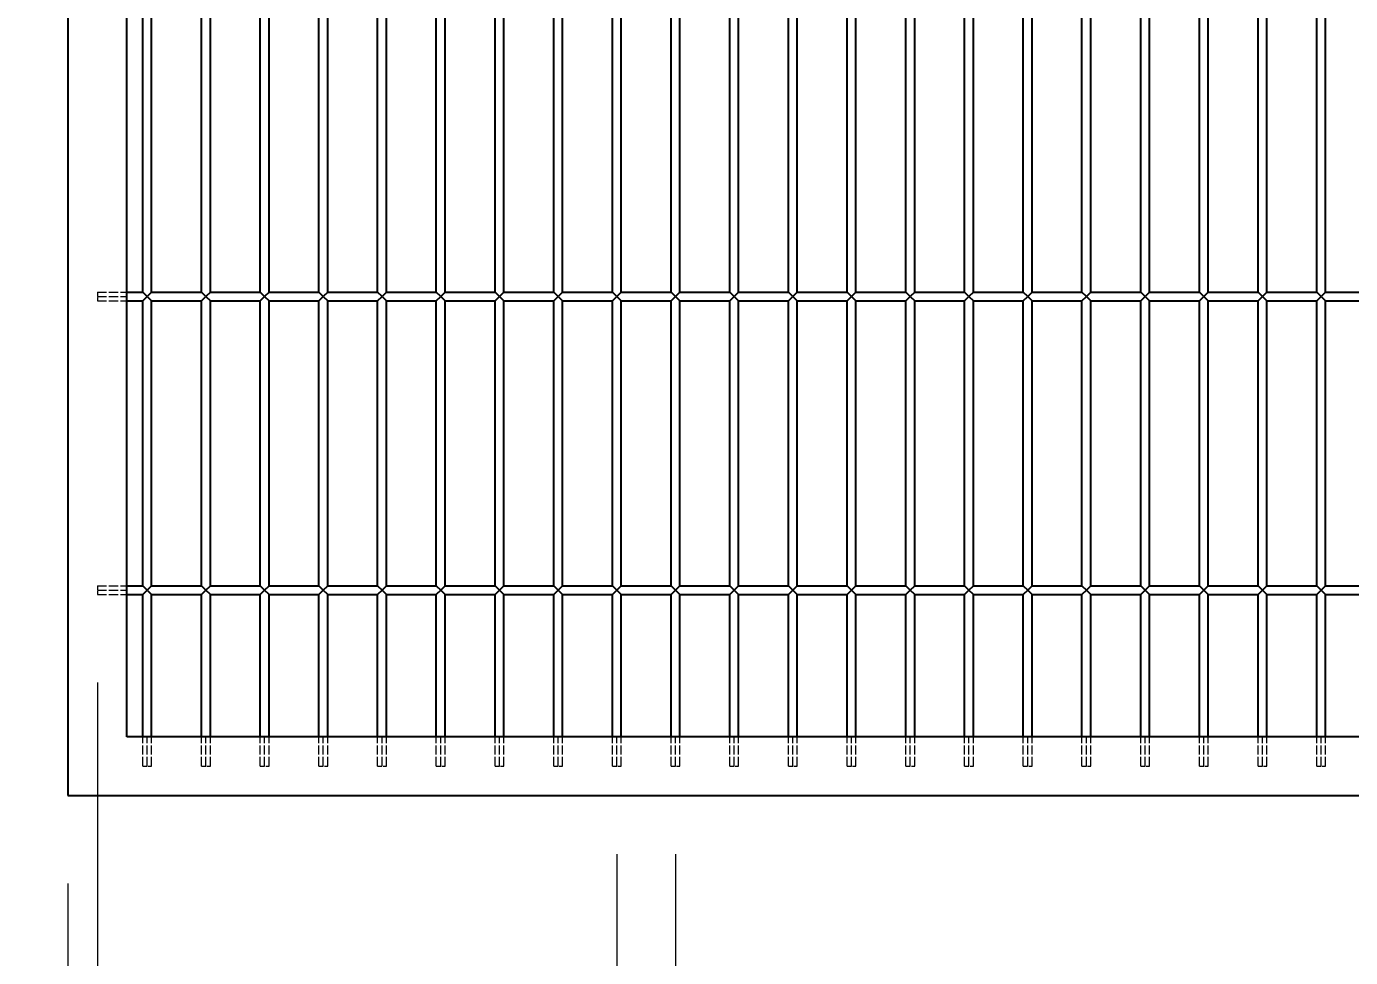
# Model space of a CAD drawing. Header units: millimetres. Extents: x 120 to 9117, y 110 to 4090.
# Drawn here: x 1981.1 to 2432.3, y 1461.8 to 1779 of the extents above; entities that cross this region are included whole.
import ezdxf

# ---------------------------------------------------------------- set-up
doc = ezdxf.new("R2010")
doc.units = ezdxf.units.MM
doc.header["$LTSCALE"] = 20
doc.linetypes.add('DASHED', pattern=[0.2067, 0.1654, -0.0413])
doc.layers.add('可见 (ISO)', color=7, linetype='Continuous', lineweight=25)
doc.layers.add('尺寸 (ISO)', color=7, linetype='Continuous', lineweight=18, true_color=0x008000)
doc.layers.add('隐藏 (ISO)', color=5, linetype='DASHED', lineweight=18, true_color=0x0000ff)
doc.styles.add('最新国标', font='simfang.ttf')
doc.dimstyles.new('默认 (GB)', dxfattribs={"dimscale": 20, "dimtxt": 2.8, "dimasz": 2.5, "dimexe": 2, "dimexo": 1.5, "dimgap": 0.5, "dimtad": 1, "dimtoh": 1, "dimdsep": 46, "dimtxsty": '最新国标', "dimcen": 0.09, "dimdle": 10, "dimclrd": 256, "dimclre": 256, "dimclrt": 256, "dimaunit": 1, "dimadec": 3, "dimazin": 2, "dimtfac": 0.535714, "dimtdec": 3, "dimtmove": 0, "dimatfit": 3, "dimfxl": 0, "dimtolj": 1, "dimlwd": -1, "dimlwe": -1, "dimarcsym": 0})

# ---------------------------------------------------------------- blocks, each defined once
blk = doc.blocks.new('*D6')
at = {"layer": 'Defpoints', "color": 0, "transparency": 16777216}
for p in [(1995.28, 3517.01), (1655.19, 1517.01), (1995.28, 1517.01)]:
    blk.add_point(p, dxfattribs=at)
at = {"layer": '尺寸 (ISO)', "color": 116, "true_color": 0x00803f, "transparency": 16777216}
for p, q in [((1965.28, 3517.01), (1615.19, 3517.01)), ((1655.19, 3467.01), (1655.19, 1567.01)), ((1965.28, 1517.01), (1615.19, 1517.01))]:
    blk.add_line(p, q, dxfattribs=at)
for points in [[(1646.85, 3467.01), (1663.52, 3467.01), (1655.19, 3517.01)], [(1646.85, 1567.01), (1663.52, 1567.01), (1655.19, 1517.01)]]:
    blk.add_solid(points, dxfattribs=at)
at = {"layer": '尺寸 (ISO)', "transparency": 16777216, "insert": (1616.87, 2517.01), "char_height": 56, "attachment_point": 5, "rotation": 90, "style": '最新国标'}
blk.add_mtext('\\A1;2000', dxfattribs=at)
blk = doc.blocks.new('*D8')
at = {"layer": 'Defpoints', "color": 0, "transparency": 16777216}
for p in [(2182.28, 1527.01), (2202.28, 1527.01), (2202.28, 1373.84)]:
    blk.add_point(p, dxfattribs=at)
at = {"layer": '尺寸 (ISO)', "color": 116, "true_color": 0x00803f, "transparency": 16777216}
for p, q in [((2182.28, 1497.01), (2182.28, 1333.84)), ((2202.28, 1497.01), (2202.28, 1333.84)), ((2132.28, 1373.84), (2082.28, 1373.84)), ((2182.28, 1373.84), (2202.28, 1373.84)), ((2252.28, 1373.84), (2395.88, 1373.84))]:
    blk.add_line(p, q, dxfattribs=at)
for points in [[(2132.28, 1382.17), (2132.28, 1365.51), (2182.28, 1373.84)], [(2252.28, 1382.17), (2252.28, 1365.51), (2202.28, 1373.84)]]:
    blk.add_solid(points, dxfattribs=at)
at = {"layer": '尺寸 (ISO)', "transparency": 16777216, "insert": (2349.08, 1412.16), "char_height": 56, "attachment_point": 5, "style": '最新国标'}
blk.add_mtext('\\A1;20', dxfattribs=at)
blk = doc.blocks.new('*D10')
at = {"layer": 'Defpoints', "color": 0, "transparency": 16777216}
for p in [(1815.28, 2507.01), (2015.28, 2507.01), (1995.28, 1517.01)]:
    blk.add_point(p, dxfattribs=at)
at = {"layer": '尺寸 (ISO)', "color": 116, "true_color": 0x00803f, "transparency": 16777216}
for p, q in [((1985.28, 2507.01), (1775.28, 2507.01)), ((1815.28, 1567.01), (1815.28, 2457.01)), ((1965.28, 1517.01), (1775.28, 1517.01))]:
    blk.add_line(p, q, dxfattribs=at)
for points in [[(1806.95, 2457.01), (1823.61, 2457.01), (1815.28, 2507.01)], [(1806.95, 1567.01), (1823.61, 1567.01), (1815.28, 1517.01)]]:
    blk.add_solid(points, dxfattribs=at)
at = {"layer": '尺寸 (ISO)', "transparency": 16777216, "insert": (1776.96, 2012.01), "char_height": 56, "attachment_point": 5, "rotation": 90, "style": '最新国标'}
blk.add_mtext('\\A1;990', dxfattribs=at)
blk = doc.blocks.new('_DotSmall')
at = {"color": 0, "linetype": 'ByBlock', "const_width": 0.5}
blk.add_lwpolyline([(-0.0625, 0, 1), (0.0625, 0, 1)], format="xyb", close=True, dxfattribs=at)
blk = doc.blocks.new('*D20')
at = {"layer": 'Defpoints', "color": 0, "transparency": 16777216}
for p in [(2005.28, 1585.51), (1995.28, 1517.01), (2005.28, 1208.28)]:
    blk.add_point(p, dxfattribs=at)
at = {"layer": '尺寸 (ISO)', "color": 116, "true_color": 0x00803f, "transparency": 16777216}
for p, q in [((2005.28, 1555.51), (2005.28, 1168.28)), ((1995.28, 1487.01), (1995.28, 1168.28)), ((1945.28, 1208.28), (1806.8, 1208.28)), ((2005.28, 1208.28), (1995.28, 1208.28)), ((2005.28, 1208.28), (2105.28, 1208.28))]:
    blk.add_line(p, q, dxfattribs=at)
blk.add_solid([(1945.28, 1216.61), (1945.28, 1199.94), (1995.28, 1208.28)], dxfattribs=at)
at = {"layer": '尺寸 (ISO)', "color": 116, "true_color": 0x00803f, "transparency": 16777216, "xscale": 50, "yscale": 50, "zscale": 50, "rotation": 180}
blk.add_blockref('_DotSmall', (2005.28, 1208.28), dxfattribs=at)
at = {"layer": '尺寸 (ISO)', "transparency": 16777216, "insert": (1851.04, 1246.6), "char_height": 56, "attachment_point": 5, "style": '最新国标'}
blk.add_mtext('\\A1;10', dxfattribs=at)
blk = doc.blocks.new('*D21')
at = {"layer": 'Defpoints', "color": 0, "transparency": 16777216}
for p in [(2005.28, 1585.51), (2835.28, 1585.51), (2835.28, 1208.28)]:
    blk.add_point(p, dxfattribs=at)
at = {"layer": '尺寸 (ISO)', "color": 116, "true_color": 0x00803f, "transparency": 16777216}
for p, q in [((2005.28, 1555.51), (2005.28, 1168.28)), ((2835.28, 1555.51), (2835.28, 1168.28)), ((2005.28, 1208.28), (2785.28, 1208.28))]:
    blk.add_line(p, q, dxfattribs=at)
blk.add_solid([(2785.28, 1216.61), (2785.28, 1199.94), (2835.28, 1208.28)], dxfattribs=at)
at = {"layer": '尺寸 (ISO)', "color": 116, "true_color": 0x00803f, "transparency": 16777216, "xscale": 50, "yscale": 50, "zscale": 50, "rotation": 180}
blk.add_blockref('_DotSmall', (2005.28, 1208.28), dxfattribs=at)
at = {"layer": '尺寸 (ISO)', "transparency": 16777216, "insert": (2307.78, 1246.6), "char_height": 56, "attachment_point": 5, "style": '最新国标'}
blk.add_mtext('\\A1;830', dxfattribs=at)

msp = doc.modelspace()

# ---------------------------------------------------------------- linework, layer by layer
at = {"layer": '可见 (ISO)'}
for p, q in [((1995.28, 3517.011), (1995.28, 1517.011)), ((2015.28, 1537.011), (2015.28, 2507.011)), ((2020.78, 1688.511), (2020.78, 1785.511)), ((2023.78, 1688.511), (2023.78, 1785.511)), ((2040.78, 1688.511), (2040.78, 1785.511)), ((2043.78, 1688.511), (2043.78, 1785.511)), ((2060.78, 1688.511), (2060.78, 1785.511)), ((2063.78, 1688.511), (2063.78, 1785.511)), ((2080.78, 1688.511), (2080.78, 1785.511)), ((2083.78, 1688.511), (2083.78, 1785.511)), ((2100.78, 1688.511), (2100.78, 1785.511)), ((2103.78, 1688.511), (2103.78, 1785.511)), ((2120.78, 1688.511), (2120.78, 1785.511)), ((2123.78, 1688.511), (2123.78, 1785.511)), ((2140.78, 1688.511), (2140.78, 1785.511)), ((2143.78, 1688.511), (2143.78, 1785.511)), ((2160.78, 1688.511), (2160.78, 1785.511)), ((2163.78, 1688.511), (2163.78, 1785.511)), ((2180.78, 1688.511), (2180.78, 1785.511)), ((2183.78, 1688.511), (2183.78, 1785.511)), ((2200.78, 1688.511), (2200.78, 1785.511)), ((2203.78, 1688.511), (2203.78, 1785.511)), ((2220.78, 1688.511), (2220.78, 1785.511)), ((2223.78, 1688.511), (2223.78, 1785.511)), ((2240.78, 1688.511), (2240.78, 1785.511)), ((2243.78, 1688.511), (2243.78, 1785.511)), ((2260.78, 1688.511), (2260.78, 1785.511)), ((2263.78, 1688.511), (2263.78, 1785.511)), ((2280.78, 1688.511), (2280.78, 1785.511)), ((2283.78, 1688.511), (2283.78, 1785.511)), ((2300.78, 1688.511), (2300.78, 1785.511)), ((2303.78, 1688.511), (2303.78, 1785.511)), ((2320.78, 1688.511), (2320.78, 1785.511)), ((2323.78, 1688.511), (2323.78, 1785.511)), ((2340.78, 1688.511), (2340.78, 1785.511)), ((2343.78, 1688.511), (2343.78, 1785.511)), ((2360.78, 1688.511), (2360.78, 1785.511)), ((2363.78, 1688.511), (2363.78, 1785.511)), ((2380.78, 1688.511), (2380.78, 1785.511)), ((2383.78, 1688.511), (2383.78, 1785.511)), ((2400.78, 1688.511), (2400.78, 1785.511)), ((2403.78, 1688.511), (2403.78, 1785.511)), ((2420.78, 1688.511), (2420.78, 1785.511)), ((2423.78, 1688.511), (2423.78, 1785.511)), ((2015.28, 1688.511), (2020.78, 1688.511)), ((2022.28, 1687.011), (2020.78, 1688.511)), ((2023.78, 1688.511), (2022.28, 1687.011)), ((2023.78, 1688.511), (2040.78, 1688.511)), ((2042.28, 1687.011), (2040.78, 1688.511)), ((2043.78, 1688.511), (2042.28, 1687.011)), ((2043.78, 1688.511), (2060.78, 1688.511)), ((2062.28, 1687.011), (2060.78, 1688.511)), ((2063.78, 1688.511), (2062.28, 1687.011)), ((2063.78, 1688.511), (2080.78, 1688.511)), ((2082.28, 1687.011), (2080.78, 1688.511)), ((2083.78, 1688.511), (2082.28, 1687.011)), ((2083.78, 1688.511), (2100.78, 1688.511)), ((2102.28, 1687.011), (2100.78, 1688.511)), ((2103.78, 1688.511), (2102.28, 1687.011)), ((2103.78, 1688.511), (2120.78, 1688.511)), ((2122.28, 1687.011), (2120.78, 1688.511)), ((2123.78, 1688.511), (2122.28, 1687.011)), ((2123.78, 1688.511), (2140.78, 1688.511)), ((2142.28, 1687.011), (2140.78, 1688.511)), ((2143.78, 1688.511), (2142.28, 1687.011)), ((2143.78, 1688.511), (2160.78, 1688.511)), ((2162.28, 1687.011), (2160.78, 1688.511)), ((2163.78, 1688.511), (2162.28, 1687.011)), ((2163.78, 1688.511), (2180.78, 1688.511)), ((2182.28, 1687.011), (2180.78, 1688.511)), ((2183.78, 1688.511), (2182.28, 1687.011)), ((2183.78, 1688.511), (2200.78, 1688.511)), ((2202.28, 1687.011), (2200.78, 1688.511)), ((2203.78, 1688.511), (2202.28, 1687.011)), ((2203.78, 1688.511), (2220.78, 1688.511)), ((2222.28, 1687.011), (2220.78, 1688.511)), ((2223.78, 1688.511), (2222.28, 1687.011)), ((2223.78, 1688.511), (2240.78, 1688.511)), ((2242.28, 1687.011), (2240.78, 1688.511)), ((2243.78, 1688.511), (2242.28, 1687.011)), ((2243.78, 1688.511), (2260.78, 1688.511)), ((2262.28, 1687.011), (2260.78, 1688.511)), ((2263.78, 1688.511), (2262.28, 1687.011)), ((2263.78, 1688.511), (2280.78, 1688.511)), ((2282.28, 1687.011), (2280.78, 1688.511)), ((2283.78, 1688.511), (2282.28, 1687.011)), ((2283.78, 1688.511), (2300.78, 1688.511)), ((2302.28, 1687.011), (2300.78, 1688.511)), ((2303.78, 1688.511), (2302.28, 1687.011)), ((2303.78, 1688.511), (2320.78, 1688.511)), ((2322.28, 1687.011), (2320.78, 1688.511)), ((2323.78, 1688.511), (2322.28, 1687.011)), ((2323.78, 1688.511), (2340.78, 1688.511)), ((2342.28, 1687.011), (2340.78, 1688.511)), ((2343.78, 1688.511), (2342.28, 1687.011)), ((2343.78, 1688.511), (2360.78, 1688.511)), ((2362.28, 1687.011), (2360.78, 1688.511)), ((2363.78, 1688.511), (2362.28, 1687.011)), ((2363.78, 1688.511), (2380.78, 1688.511)), ((2382.28, 1687.011), (2380.78, 1688.511)), ((2383.78, 1688.511), (2382.28, 1687.011)), ((2383.78, 1688.511), (2400.78, 1688.511)), ((2402.28, 1687.011), (2400.78, 1688.511)), ((2403.78, 1688.511), (2402.28, 1687.011)), ((2403.78, 1688.511), (2420.78, 1688.511)), ((2422.28, 1687.011), (2420.78, 1688.511)), ((2423.78, 1688.511), (2422.28, 1687.011)), ((2423.78, 1688.511), (2440.78, 1688.511)), ((2015.28, 1685.511), (2020.78, 1685.511)), ((2020.78, 1685.511), (2022.28, 1687.011)), ((2020.78, 1588.511), (2020.78, 1685.511)), ((2022.28, 1687.011), (2023.78, 1685.511)), ((2023.78, 1685.511), (2040.78, 1685.511)), ((2023.78, 1588.511), (2023.78, 1685.511)), ((2040.78, 1685.511), (2042.28, 1687.011)), ((2040.78, 1588.511), (2040.78, 1685.511)), ((2042.28, 1687.011), (2043.78, 1685.511)), ((2043.78, 1685.511), (2060.78, 1685.511)), ((2043.78, 1588.511), (2043.78, 1685.511)), ((2060.78, 1685.511), (2062.28, 1687.011)), ((2060.78, 1588.511), (2060.78, 1685.511)), ((2062.28, 1687.011), (2063.78, 1685.511)), ((2063.78, 1685.511), (2080.78, 1685.511)), ((2063.78, 1588.511), (2063.78, 1685.511)), ((2080.78, 1685.511), (2082.28, 1687.011)), ((2080.78, 1588.511), (2080.78, 1685.511)), ((2082.28, 1687.011), (2083.78, 1685.511)), ((2083.78, 1685.511), (2100.78, 1685.511)), ((2083.78, 1588.511), (2083.78, 1685.511)), ((2100.78, 1685.511), (2102.28, 1687.011)), ((2100.78, 1588.511), (2100.78, 1685.511)), ((2102.28, 1687.011), (2103.78, 1685.511)), ((2103.78, 1685.511), (2120.78, 1685.511)), ((2103.78, 1588.511), (2103.78, 1685.511)), ((2120.78, 1685.511), (2122.28, 1687.011)), ((2120.78, 1588.511), (2120.78, 1685.511)), ((2122.28, 1687.011), (2123.78, 1685.511)), ((2123.78, 1685.511), (2140.78, 1685.511)), ((2123.78, 1588.511), (2123.78, 1685.511)), ((2140.78, 1685.511), (2142.28, 1687.011)), ((2140.78, 1588.511), (2140.78, 1685.511)), ((2142.28, 1687.011), (2143.78, 1685.511)), ((2143.78, 1685.511), (2160.78, 1685.511)), ((2143.78, 1588.511), (2143.78, 1685.511)), ((2160.78, 1685.511), (2162.28, 1687.011)), ((2160.78, 1588.511), (2160.78, 1685.511)), ((2162.28, 1687.011), (2163.78, 1685.511)), ((2163.78, 1685.511), (2180.78, 1685.511)), ((2163.78, 1588.511), (2163.78, 1685.511)), ((2180.78, 1685.511), (2182.28, 1687.011)), ((2180.78, 1588.511), (2180.78, 1685.511)), ((2182.28, 1687.011), (2183.78, 1685.511)), ((2183.78, 1685.511), (2200.78, 1685.511)), ((2183.78, 1588.511), (2183.78, 1685.511)), ((2200.78, 1685.511), (2202.28, 1687.011)), ((2200.78, 1588.511), (2200.78, 1685.511)), ((2202.28, 1687.011), (2203.78, 1685.511)), ((2203.78, 1685.511), (2220.78, 1685.511)), ((2203.78, 1588.511), (2203.78, 1685.511)), ((2220.78, 1685.511), (2222.28, 1687.011)), ((2220.78, 1588.511), (2220.78, 1685.511)), ((2222.28, 1687.011), (2223.78, 1685.511)), ((2223.78, 1685.511), (2240.78, 1685.511)), ((2223.78, 1588.511), (2223.78, 1685.511)), ((2240.78, 1685.511), (2242.28, 1687.011)), ((2240.78, 1588.511), (2240.78, 1685.511)), ((2242.28, 1687.011), (2243.78, 1685.511)), ((2243.78, 1685.511), (2260.78, 1685.511)), ((2243.78, 1588.511), (2243.78, 1685.511)), ((2260.78, 1685.511), (2262.28, 1687.011)), ((2260.78, 1588.511), (2260.78, 1685.511)), ((2262.28, 1687.011), (2263.78, 1685.511)), ((2263.78, 1685.511), (2280.78, 1685.511)), ((2263.78, 1588.511), (2263.78, 1685.511)), ((2280.78, 1685.511), (2282.28, 1687.011)), ((2280.78, 1588.511), (2280.78, 1685.511)), ((2282.28, 1687.011), (2283.78, 1685.511)), ((2283.78, 1685.511), (2300.78, 1685.511)), ((2283.78, 1588.511), (2283.78, 1685.511)), ((2300.78, 1685.511), (2302.28, 1687.011)), ((2300.78, 1588.511), (2300.78, 1685.511)), ((2302.28, 1687.011), (2303.78, 1685.511)), ((2303.78, 1685.511), (2320.78, 1685.511)), ((2303.78, 1588.511), (2303.78, 1685.511)), ((2320.78, 1685.511), (2322.28, 1687.011)), ((2320.78, 1588.511), (2320.78, 1685.511)), ((2322.28, 1687.011), (2323.78, 1685.511)), ((2323.78, 1685.511), (2340.78, 1685.511)), ((2323.78, 1588.511), (2323.78, 1685.511)), ((2340.78, 1685.511), (2342.28, 1687.011)), ((2340.78, 1588.511), (2340.78, 1685.511)), ((2342.28, 1687.011), (2343.78, 1685.511)), ((2343.78, 1685.511), (2360.78, 1685.511)), ((2343.78, 1588.511), (2343.78, 1685.511)), ((2360.78, 1685.511), (2362.28, 1687.011)), ((2360.78, 1588.511), (2360.78, 1685.511)), ((2362.28, 1687.011), (2363.78, 1685.511)), ((2363.78, 1685.511), (2380.78, 1685.511)), ((2363.78, 1588.511), (2363.78, 1685.511)), ((2380.78, 1685.511), (2382.28, 1687.011)), ((2380.78, 1588.511), (2380.78, 1685.511)), ((2382.28, 1687.011), (2383.78, 1685.511)), ((2383.78, 1685.511), (2400.78, 1685.511)), ((2383.78, 1588.511), (2383.78, 1685.511)), ((2400.78, 1685.511), (2402.28, 1687.011)), ((2400.78, 1588.511), (2400.78, 1685.511)), ((2402.28, 1687.011), (2403.78, 1685.511)), ((2403.78, 1685.511), (2420.78, 1685.511)), ((2403.78, 1588.511), (2403.78, 1685.511)), ((2420.78, 1685.511), (2422.28, 1687.011)), ((2420.78, 1588.511), (2420.78, 1685.511)), ((2422.28, 1687.011), (2423.78, 1685.511)), ((2423.78, 1685.511), (2440.78, 1685.511)), ((2423.78, 1588.511), (2423.78, 1685.511)), ((2015.28, 1588.511), (2020.78, 1588.511)), ((2022.28, 1587.011), (2020.78, 1588.511)), ((2023.78, 1588.511), (2022.28, 1587.011)), ((2023.78, 1588.511), (2040.78, 1588.511)), ((2040.78, 1588.511), (2042.28, 1587.011)), ((2042.28, 1587.011), (2043.78, 1588.511)), ((2043.78, 1588.511), (2060.78, 1588.511)), ((2060.78, 1588.511), (2062.28, 1587.011)), ((2062.28, 1587.011), (2063.78, 1588.511)), ((2063.78, 1588.511), (2080.78, 1588.511)), ((2080.78, 1588.511), (2082.28, 1587.011)), ((2082.28, 1587.011), (2083.78, 1588.511)), ((2083.78, 1588.511), (2100.78, 1588.511)), ((2100.78, 1588.511), (2102.28, 1587.011)), ((2102.28, 1587.011), (2103.78, 1588.511)), ((2103.78, 1588.511), (2120.78, 1588.511)), ((2120.78, 1588.511), (2122.28, 1587.011)), ((2122.28, 1587.011), (2123.78, 1588.511)), ((2123.78, 1588.511), (2140.78, 1588.511)), ((2140.78, 1588.511), (2142.28, 1587.011)), ((2142.28, 1587.011), (2143.78, 1588.511)), ((2143.78, 1588.511), (2160.78, 1588.511)), ((2160.78, 1588.511), (2162.28, 1587.011)), ((2162.28, 1587.011), (2163.78, 1588.511)), ((2163.78, 1588.511), (2180.78, 1588.511)), ((2180.78, 1588.511), (2182.28, 1587.011)), ((2182.28, 1587.011), (2183.78, 1588.511)), ((2183.78, 1588.511), (2200.78, 1588.511)), ((2200.78, 1588.511), (2202.28, 1587.011)), ((2202.28, 1587.011), (2203.78, 1588.511)), ((2203.78, 1588.511), (2220.78, 1588.511)), ((2220.78, 1588.511), (2222.28, 1587.011)), ((2222.28, 1587.011), (2223.78, 1588.511)), ((2223.78, 1588.511), (2240.78, 1588.511)), ((2240.78, 1588.511), (2242.28, 1587.011)), ((2242.28, 1587.011), (2243.78, 1588.511)), ((2243.78, 1588.511), (2260.78, 1588.511)), ((2260.78, 1588.511), (2262.28, 1587.011)), ((2262.28, 1587.011), (2263.78, 1588.511)), ((2263.78, 1588.511), (2280.78, 1588.511)), ((2280.78, 1588.511), (2282.28, 1587.011)), ((2282.28, 1587.011), (2283.78, 1588.511)), ((2283.78, 1588.511), (2300.78, 1588.511)), ((2300.78, 1588.511), (2302.28, 1587.011)), ((2302.28, 1587.011), (2303.78, 1588.511)), ((2303.78, 1588.511), (2320.78, 1588.511)), ((2320.78, 1588.511), (2322.28, 1587.011)), ((2322.28, 1587.011), (2323.78, 1588.511)), ((2323.78, 1588.511), (2340.78, 1588.511)), ((2340.78, 1588.511), (2342.28, 1587.011)), ((2342.28, 1587.011), (2343.78, 1588.511)), ((2343.78, 1588.511), (2360.78, 1588.511)), ((2360.78, 1588.511), (2362.28, 1587.011)), ((2362.28, 1587.011), (2363.78, 1588.511)), ((2363.78, 1588.511), (2380.78, 1588.511)), ((2380.78, 1588.511), (2382.28, 1587.011)), ((2382.28, 1587.011), (2383.78, 1588.511)), ((2383.78, 1588.511), (2400.78, 1588.511)), ((2400.78, 1588.511), (2402.28, 1587.011)), ((2402.28, 1587.011), (2403.78, 1588.511)), ((2403.78, 1588.511), (2420.78, 1588.511)), ((2420.78, 1588.511), (2422.28, 1587.011)), ((2422.28, 1587.011), (2423.78, 1588.511)), ((2423.78, 1588.511), (2440.78, 1588.511)), ((2015.28, 1585.511), (2020.78, 1585.511)), ((2020.78, 1585.511), (2022.28, 1587.011)), ((2020.78, 1537.011), (2020.78, 1585.511)), ((2022.28, 1587.011), (2023.78, 1585.511)), ((2023.78, 1585.511), (2040.78, 1585.511)), ((2023.78, 1537.011), (2023.78, 1585.511)), ((2042.28, 1587.011), (2040.78, 1585.511)), ((2040.78, 1537.011), (2040.78, 1585.511)), ((2043.78, 1585.511), (2042.28, 1587.011)), ((2043.78, 1537.011), (2043.78, 1585.511)), ((2043.78, 1585.511), (2060.78, 1585.511)), ((2062.28, 1587.011), (2060.78, 1585.511)), ((2060.78, 1537.011), (2060.78, 1585.511)), ((2063.78, 1585.511), (2062.28, 1587.011)), ((2063.78, 1537.011), (2063.78, 1585.511)), ((2063.78, 1585.511), (2080.78, 1585.511)), ((2082.28, 1587.011), (2080.78, 1585.511)), ((2080.78, 1537.011), (2080.78, 1585.511)), ((2083.78, 1585.511), (2082.28, 1587.011)), ((2083.78, 1537.011), (2083.78, 1585.511)), ((2083.78, 1585.511), (2100.78, 1585.511)), ((2102.28, 1587.011), (2100.78, 1585.511)), ((2100.78, 1537.011), (2100.78, 1585.511)), ((2103.78, 1585.511), (2102.28, 1587.011)), ((2103.78, 1537.011), (2103.78, 1585.511)), ((2103.78, 1585.511), (2120.78, 1585.511)), ((2122.28, 1587.011), (2120.78, 1585.511)), ((2120.78, 1537.011), (2120.78, 1585.511)), ((2123.78, 1585.511), (2122.28, 1587.011)), ((2123.78, 1537.011), (2123.78, 1585.511)), ((2123.78, 1585.511), (2140.78, 1585.511)), ((2142.28, 1587.011), (2140.78, 1585.511)), ((2140.78, 1537.011), (2140.78, 1585.511)), ((2143.78, 1585.511), (2142.28, 1587.011)), ((2143.78, 1537.011), (2143.78, 1585.511)), ((2143.78, 1585.511), (2160.78, 1585.511)), ((2162.28, 1587.011), (2160.78, 1585.511)), ((2160.78, 1537.011), (2160.78, 1585.511)), ((2163.78, 1585.511), (2162.28, 1587.011)), ((2163.78, 1537.011), (2163.78, 1585.511)), ((2163.78, 1585.511), (2180.78, 1585.511)), ((2182.28, 1587.011), (2180.78, 1585.511)), ((2180.78, 1537.011), (2180.78, 1585.511)), ((2183.78, 1585.511), (2182.28, 1587.011)), ((2183.78, 1537.011), (2183.78, 1585.511)), ((2183.78, 1585.511), (2200.78, 1585.511)), ((2202.28, 1587.011), (2200.78, 1585.511)), ((2200.78, 1537.011), (2200.78, 1585.511)), ((2203.78, 1585.511), (2202.28, 1587.011)), ((2203.78, 1537.011), (2203.78, 1585.511)), ((2203.78, 1585.511), (2220.78, 1585.511)), ((2222.28, 1587.011), (2220.78, 1585.511)), ((2220.78, 1537.011), (2220.78, 1585.511)), ((2223.78, 1585.511), (2222.28, 1587.011)), ((2223.78, 1537.011), (2223.78, 1585.511)), ((2223.78, 1585.511), (2240.78, 1585.511)), ((2242.28, 1587.011), (2240.78, 1585.511)), ((2240.78, 1537.011), (2240.78, 1585.511)), ((2243.78, 1585.511), (2242.28, 1587.011)), ((2243.78, 1537.011), (2243.78, 1585.511)), ((2243.78, 1585.511), (2260.78, 1585.511)), ((2262.28, 1587.011), (2260.78, 1585.511)), ((2260.78, 1537.011), (2260.78, 1585.511)), ((2263.78, 1585.511), (2262.28, 1587.011)), ((2263.78, 1537.011), (2263.78, 1585.511)), ((2263.78, 1585.511), (2280.78, 1585.511)), ((2282.28, 1587.011), (2280.78, 1585.511)), ((2280.78, 1537.011), (2280.78, 1585.511)), ((2283.78, 1585.511), (2282.28, 1587.011)), ((2283.78, 1537.011), (2283.78, 1585.511)), ((2283.78, 1585.511), (2300.78, 1585.511)), ((2302.28, 1587.011), (2300.78, 1585.511)), ((2300.78, 1537.011), (2300.78, 1585.511)), ((2303.78, 1585.511), (2302.28, 1587.011)), ((2303.78, 1537.011), (2303.78, 1585.511)), ((2303.78, 1585.511), (2320.78, 1585.511)), ((2322.28, 1587.011), (2320.78, 1585.511)), ((2320.78, 1537.011), (2320.78, 1585.511)), ((2323.78, 1585.511), (2322.28, 1587.011)), ((2323.78, 1537.011), (2323.78, 1585.511)), ((2323.78, 1585.511), (2340.78, 1585.511)), ((2342.28, 1587.011), (2340.78, 1585.511)), ((2340.78, 1537.011), (2340.78, 1585.511)), ((2343.78, 1585.511), (2342.28, 1587.011)), ((2343.78, 1537.011), (2343.78, 1585.511)), ((2343.78, 1585.511), (2360.78, 1585.511)), ((2362.28, 1587.011), (2360.78, 1585.511)), ((2360.78, 1537.011), (2360.78, 1585.511)), ((2363.78, 1585.511), (2362.28, 1587.011)), ((2363.78, 1537.011), (2363.78, 1585.511)), ((2363.78, 1585.511), (2380.78, 1585.511)), ((2382.28, 1587.011), (2380.78, 1585.511)), ((2380.78, 1537.011), (2380.78, 1585.511)), ((2383.78, 1585.511), (2382.28, 1587.011)), ((2383.78, 1537.011), (2383.78, 1585.511)), ((2383.78, 1585.511), (2400.78, 1585.511)), ((2402.28, 1587.011), (2400.78, 1585.511)), ((2400.78, 1537.011), (2400.78, 1585.511)), ((2403.78, 1585.511), (2402.28, 1587.011)), ((2403.78, 1537.011), (2403.78, 1585.511)), ((2403.78, 1585.511), (2420.78, 1585.511)), ((2422.28, 1587.011), (2420.78, 1585.511)), ((2420.78, 1537.011), (2420.78, 1585.511)), ((2423.78, 1585.511), (2422.28, 1587.011)), ((2423.78, 1537.011), (2423.78, 1585.511)), ((2423.78, 1585.511), (2440.78, 1585.511)), ((2825.28, 1537.011), (2015.28, 1537.011)), ((1995.28, 1517.011), (2845.28, 1517.011))]:
    msp.add_line(p, q, dxfattribs=at)
at = {"layer": '隐藏 (ISO)', "ltscale": 0.448684}
for p, q in [((2005.28, 1688.511), (2005.28, 1685.511)), ((2005.28, 1588.511), (2005.28, 1585.511)), ((2020.78, 1527.011), (2023.78, 1527.011)), ((2040.78, 1527.011), (2043.78, 1527.011)), ((2060.78, 1527.011), (2063.78, 1527.011)), ((2080.78, 1527.011), (2083.78, 1527.011)), ((2100.78, 1527.011), (2103.78, 1527.011)), ((2120.78, 1527.011), (2123.78, 1527.011)), ((2140.78, 1527.011), (2143.78, 1527.011)), ((2160.78, 1527.011), (2163.78, 1527.011)), ((2180.78, 1527.011), (2183.78, 1527.011)), ((2200.78, 1527.011), (2203.78, 1527.011)), ((2220.78, 1527.011), (2223.78, 1527.011)), ((2240.78, 1527.011), (2243.78, 1527.011)), ((2260.78, 1527.011), (2263.78, 1527.011)), ((2280.78, 1527.011), (2283.78, 1527.011)), ((2300.78, 1527.011), (2303.78, 1527.011)), ((2320.78, 1527.011), (2323.78, 1527.011)), ((2340.78, 1527.011), (2343.78, 1527.011)), ((2360.78, 1527.011), (2363.78, 1527.011)), ((2380.78, 1527.011), (2383.78, 1527.011)), ((2400.78, 1527.011), (2403.78, 1527.011)), ((2420.78, 1527.011), (2423.78, 1527.011))]:
    msp.add_line(p, q, dxfattribs=at)
at = {"layer": '隐藏 (ISO)', "ltscale": 0.952248}
for p, q in [((2005.28, 1688.511), (2015.28, 1688.511)), ((2005.28, 1687.011), (2015.28, 1687.011)), ((2005.28, 1685.511), (2015.28, 1685.511)), ((2005.28, 1588.511), (2015.28, 1588.511)), ((2005.28, 1587.011), (2015.28, 1587.011)), ((2005.28, 1585.511), (2015.28, 1585.511)), ((2020.78, 1527.011), (2020.78, 1537.011)), ((2022.28, 1527.011), (2022.28, 1537.011)), ((2023.78, 1527.011), (2023.78, 1537.011)), ((2040.78, 1527.011), (2040.78, 1537.011)), ((2042.28, 1527.011), (2042.28, 1537.011)), ((2043.78, 1527.011), (2043.78, 1537.011)), ((2060.78, 1527.011), (2060.78, 1537.011)), ((2062.28, 1527.011), (2062.28, 1537.011)), ((2063.78, 1527.011), (2063.78, 1537.011)), ((2080.78, 1527.011), (2080.78, 1537.011)), ((2082.28, 1527.011), (2082.28, 1537.011)), ((2083.78, 1527.011), (2083.78, 1537.011)), ((2100.78, 1527.011), (2100.78, 1537.011)), ((2102.28, 1527.011), (2102.28, 1537.011)), ((2103.78, 1527.011), (2103.78, 1537.011)), ((2120.78, 1527.011), (2120.78, 1537.011)), ((2122.28, 1527.011), (2122.28, 1537.011)), ((2123.78, 1527.011), (2123.78, 1537.011)), ((2140.78, 1527.011), (2140.78, 1537.011)), ((2142.28, 1527.011), (2142.28, 1537.011)), ((2143.78, 1527.011), (2143.78, 1537.011)), ((2160.78, 1527.011), (2160.78, 1537.011)), ((2162.28, 1527.011), (2162.28, 1537.011)), ((2163.78, 1527.011), (2163.78, 1537.011)), ((2180.78, 1527.011), (2180.78, 1537.011)), ((2182.28, 1527.011), (2182.28, 1537.011)), ((2183.78, 1527.011), (2183.78, 1537.011)), ((2200.78, 1527.011), (2200.78, 1537.011)), ((2202.28, 1527.011), (2202.28, 1537.011)), ((2203.78, 1527.011), (2203.78, 1537.011)), ((2220.78, 1527.011), (2220.78, 1537.011)), ((2222.28, 1527.011), (2222.28, 1537.011)), ((2223.78, 1527.011), (2223.78, 1537.011)), ((2240.78, 1527.011), (2240.78, 1537.011)), ((2242.28, 1527.011), (2242.28, 1537.011)), ((2243.78, 1527.011), (2243.78, 1537.011)), ((2260.78, 1527.011), (2260.78, 1537.011)), ((2262.28, 1527.011), (2262.28, 1537.011)), ((2263.78, 1527.011), (2263.78, 1537.011)), ((2280.78, 1527.011), (2280.78, 1537.011)), ((2282.28, 1527.011), (2282.28, 1537.011)), ((2283.78, 1527.011), (2283.78, 1537.011)), ((2300.78, 1527.011), (2300.78, 1537.011)), ((2302.28, 1527.011), (2302.28, 1537.011)), ((2303.78, 1527.011), (2303.78, 1537.011)), ((2320.78, 1527.011), (2320.78, 1537.011)), ((2322.28, 1527.011), (2322.28, 1537.011)), ((2323.78, 1527.011), (2323.78, 1537.011)), ((2340.78, 1527.011), (2340.78, 1537.011)), ((2342.28, 1527.011), (2342.28, 1537.011)), ((2343.78, 1527.011), (2343.78, 1537.011)), ((2360.78, 1527.011), (2360.78, 1537.011)), ((2362.28, 1527.011), (2362.28, 1537.011)), ((2363.78, 1527.011), (2363.78, 1537.011)), ((2380.78, 1527.011), (2380.78, 1537.011)), ((2382.28, 1527.011), (2382.28, 1537.011)), ((2383.78, 1527.011), (2383.78, 1537.011)), ((2400.78, 1527.011), (2400.78, 1537.011)), ((2402.28, 1527.011), (2402.28, 1537.011)), ((2403.78, 1527.011), (2403.78, 1537.011)), ((2420.78, 1527.011), (2420.78, 1537.011)), ((2422.28, 1527.011), (2422.28, 1537.011)), ((2423.78, 1527.011), (2423.78, 1537.011))]:
    msp.add_line(p, q, dxfattribs=at)

# ---------------------------------------------------------------- dimensions: what is measured, and where the dimension line sits
at = {"layer": '尺寸 (ISO)', "color": 116, "true_color": 0x00803f}
for base, p1, p2, angle, override, picture, middle in [((1655.187, 1517.011), (1995.28, 3517.011), (1995.28, 1517.011), 90, {"dimgap": 0.5, "dimtoh": 0, "dimdec": 2, "dimtol": 0, "dimlim": 0, "dimtp": 0, "dimtm": 0, "dimtdec": 3, "dimtofl": 0, "dimatfit": 1}, '*D6', (1655.187, 2517.011)), ((1815.28, 2507.011), (1995.28, 1517.011), (2015.28, 2507.011), 270, {"dimgap": 0.5, "dimtoh": 0, "dimdec": 2, "dimtol": 0, "dimlim": 0, "dimtp": 0, "dimtm": 0, "dimtdec": 3, "dimtofl": 0, "dimatfit": 1}, '*D10', (1815.28, 2012.011)), ((2005.28, 1208.278), (1995.28, 1517.011), (2005.28, 1585.511), 180, {"dimgap": 0.5, "dimtoh": 0, "dimdec": 2, "dimblk2": 'DotSmall', "dimsah": 1, "dimdle": 0, "dimtol": 0, "dimlim": 0, "dimtp": 0, "dimtm": 0, "dimtdec": 3, "dimtofl": 1, "dimatfit": 1}, '*D20', (1851.04, 1208.278)), ((2835.28, 1208.278), (2005.28, 1585.511), (2835.28, 1585.511), 180, {"dimgap": 0.5, "dimtoh": 0, "dimdec": 2, "dimblk1": 'DotSmall', "dimsah": 1, "dimdle": 0, "dimtol": 0, "dimlim": 0, "dimtp": 0, "dimtm": 0, "dimtdec": 3, "dimtofl": 0, "dimatfit": 1}, '*D21', (2307.78, 1208.278))]:
    dim = msp.add_linear_dim(base=base, p1=p1, p2=p2, angle=angle, dimstyle='默认 (GB)', override=override, dxfattribs=at)
    dim.commit()
    dim.dimension.update_dxf_attribs({"geometry": picture, "text_midpoint": middle, "dimtype": 160})
dim = msp.add_linear_dim(base=(2202.28, 1373.839), p1=(2182.28, 1527.011), p2=(2202.28, 1527.011), dimstyle='默认 (GB)', override={"dimgap": 0.5, "dimtoh": 0, "dimdec": 2, "dimtol": 0, "dimlim": 0, "dimtp": 0, "dimtm": 0, "dimtdec": 3, "dimtofl": 1, "dimatfit": 1}, dxfattribs=at)
dim.commit()
dim.dimension.update_dxf_attribs({"geometry": '*D8', "text_midpoint": (2349.08, 1373.839), "dimtype": 160})

doc.saveas('drawing.dxf')
